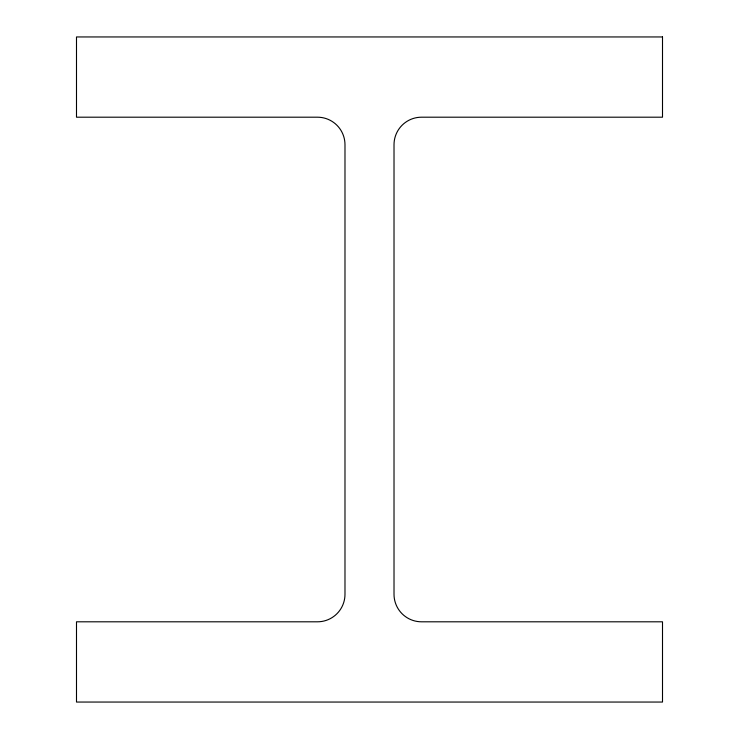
<?xml version="1.0" encoding="UTF-8"?>
<svg xmlns="http://www.w3.org/2000/svg" width="739" height="739" viewBox="0 0 739 739"><rect width="100%" height="100%" fill="white"/><g stroke="black" fill="none" stroke-linecap="round" stroke-linejoin="round"><path stroke-width="1.11" d="M662.504 36.95L76.496 36.95L76.496 117.196L317.465 117.196A27.519 27.519 0 0 1 344.984 144.715L344.984 594.285A27.519 27.519 0 0 1 317.465 621.804L76.496 621.804L76.496 702.05L662.504 702.05L662.504 621.804L421.535 621.804A27.519 27.519 0 0 1 394.016 594.285L394.016 144.715A27.519 27.519 0 0 1 421.535 117.196L662.504 117.196L662.504 36.95"/></g></svg>
